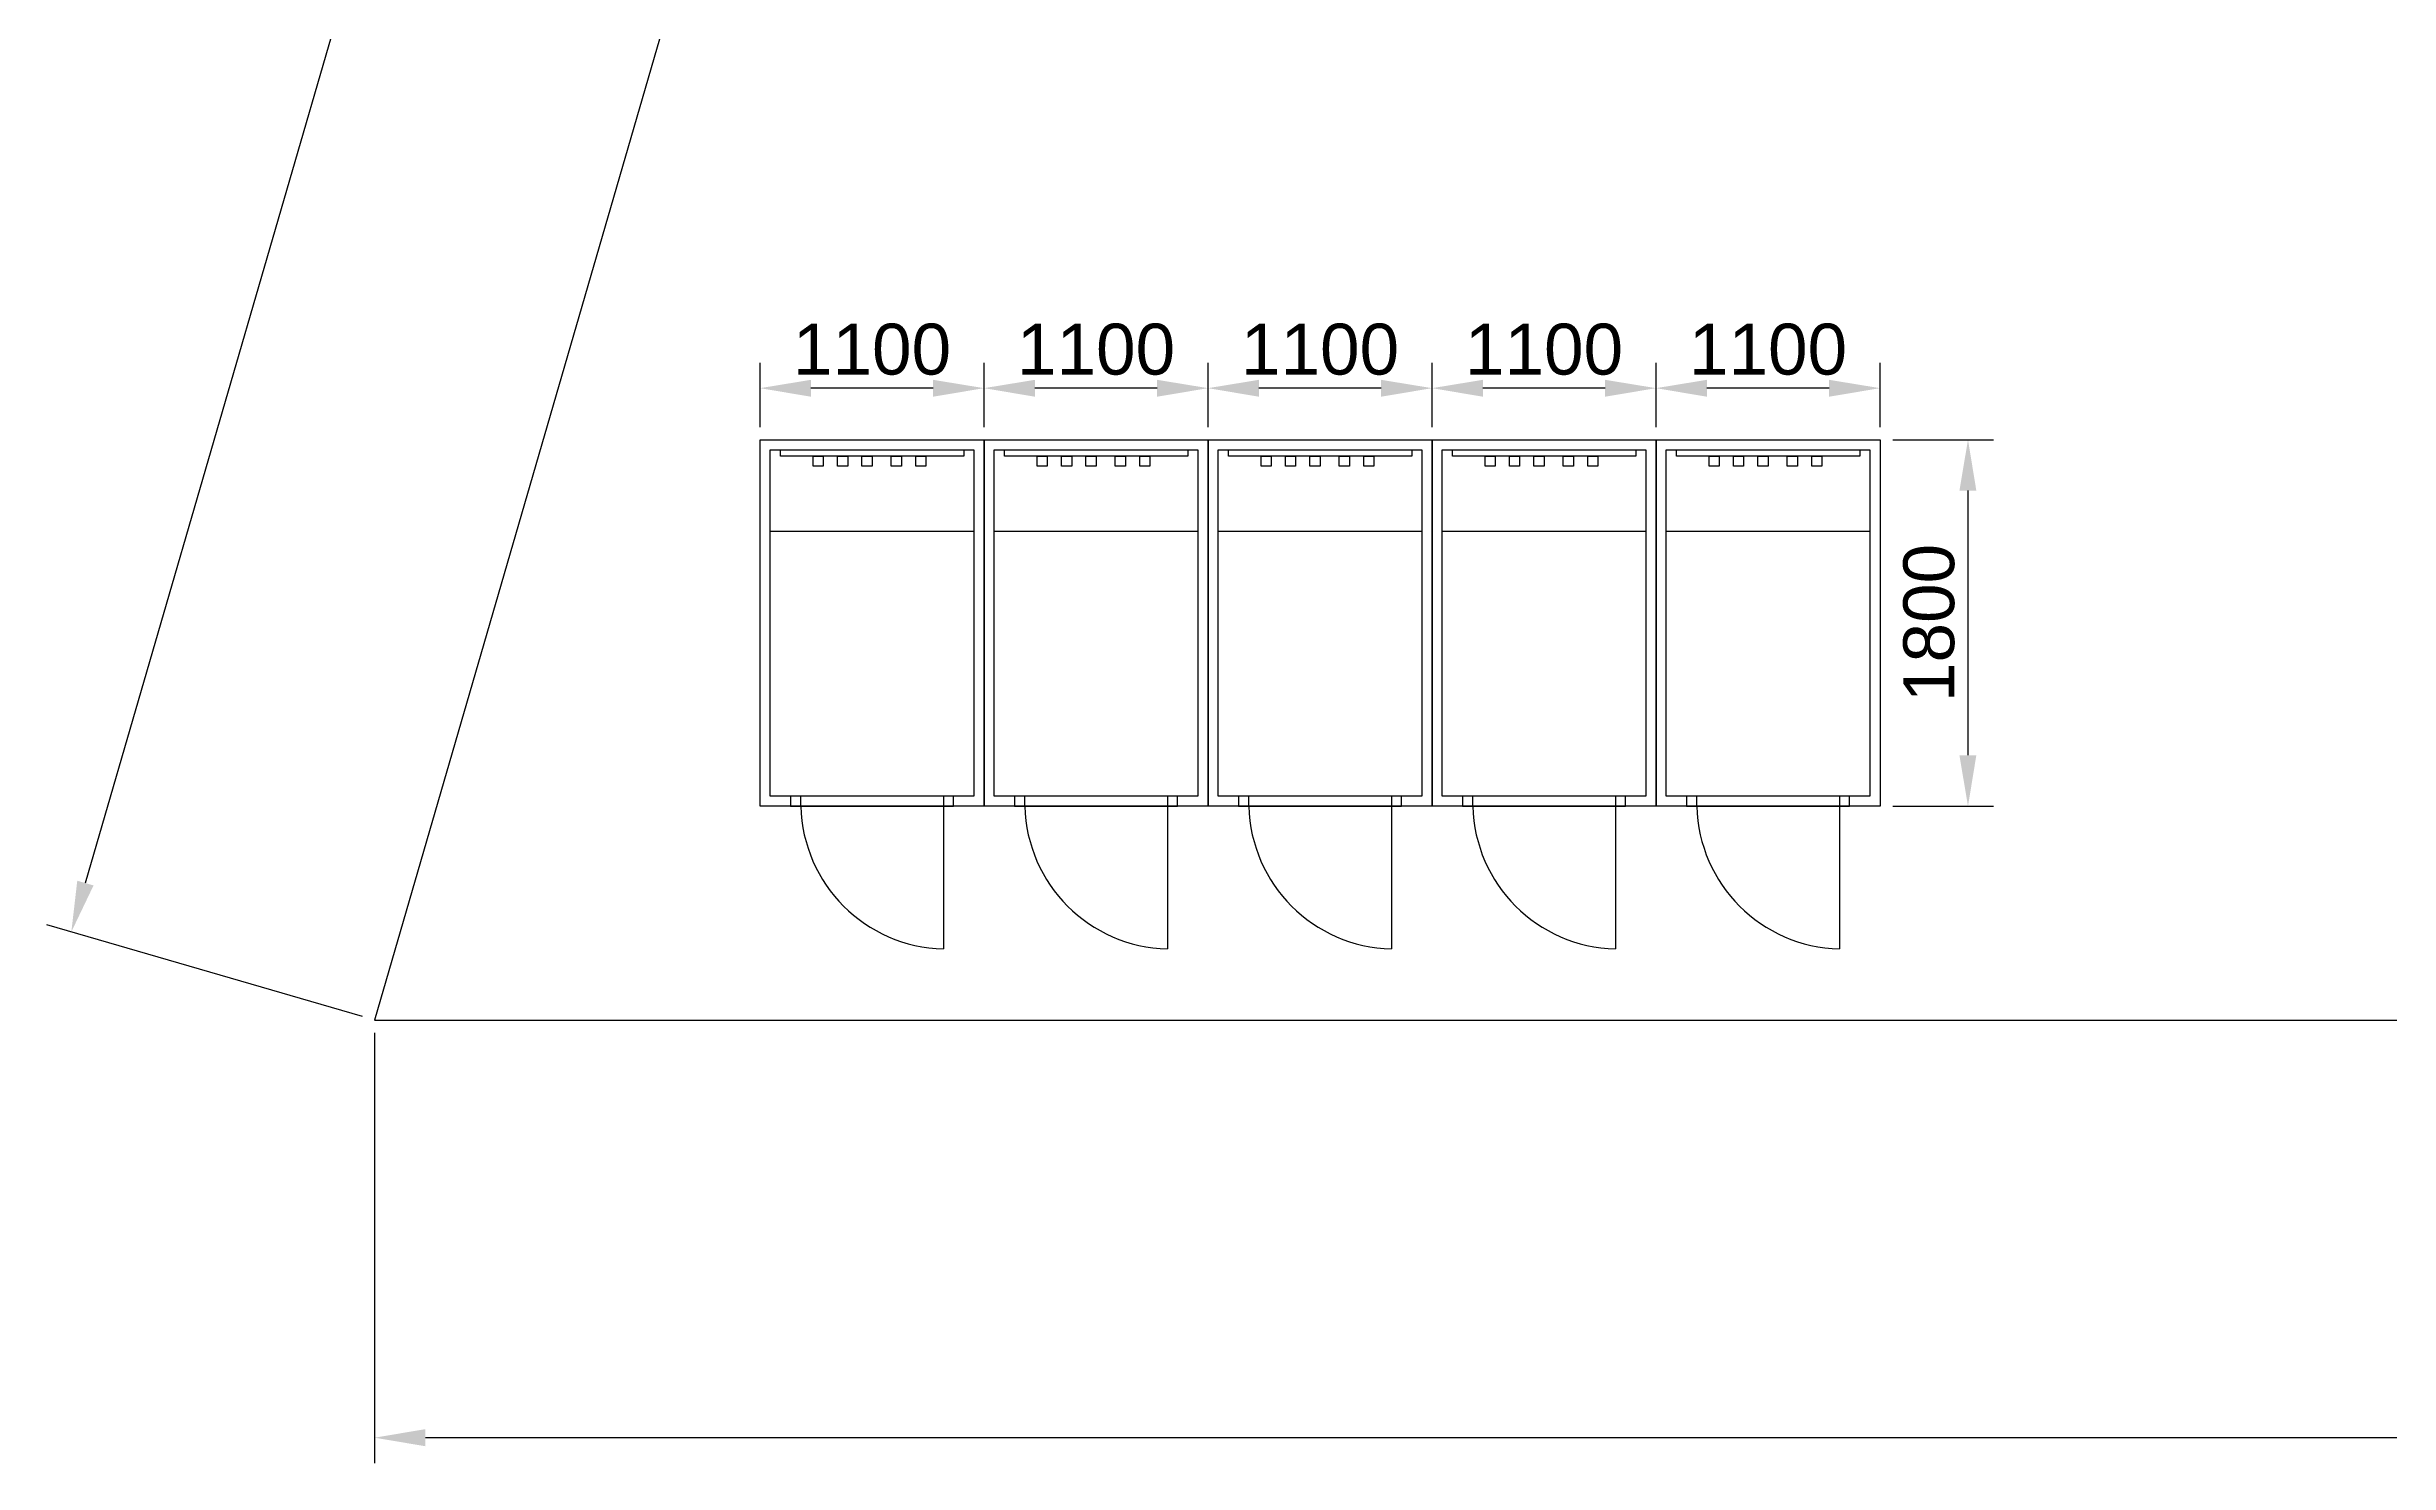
# Model space of a CAD drawing. Header units: millimetres. Extents: x -39333 to 8232, y -29726 to 4142.
# Drawn here: x -39333 to -27831, y -29726 to -22771 of the extents above; entities that cross this region are included whole.
import ezdxf

# ---------------------------------------------------------------- set-up
doc = ezdxf.new("R2010")
doc.units = ezdxf.units.MM
for name, color, linetype, lineweight in [('двери', 5, 'Continuous', 25), ('мебель', 44, 'Continuous', 25), ('размер', 1, 'Continuous', 25), ('стены', 7, 'Continuous', 25), ('территория', 74, 'Continuous', 25)]:
    doc.layers.add(name, color=color, linetype=linetype, lineweight=lineweight)
doc.styles.get("Standard").update_dxf_attribs({"font": 'arial.ttf'})
doc.dimstyles.new('Аннотативный', dxfattribs={"dimscale": 0, "dimtxt": 2.5, "dimasz": 2.5, "dimexe": 1.25, "dimexo": 0.625, "dimtad": 1, "dimtxsty": 'Standard', "dimcen": 2.5, "dimadec": 0, "dimazin": 0, "dimtfac": 1, "dimtmove": 0, "dimatfit": 3, "dimfxl": 1, "dimarcsym": 0})

# ---------------------------------------------------------------- blocks, each defined once
blk = doc.blocks.new('*D74')
at = {"layer": 'Defpoints', "color": 0, "transparency": 16777216}
for p in [(-30331, -24700), (-30331, -26500), (-29899, -26500)]:
    blk.add_point(p, dxfattribs=at)
at = {"layer": 'размер', "color": 0, "lineweight": -2, "transparency": 16777216}
for p, q in [((-30268, -24700), (-29774, -24700)), ((-29899, -24950), (-29899, -26250)), ((-30268, -26500), (-29774, -26500))]:
    blk.add_line(p, q, dxfattribs=at)
at = {"layer": 'размер', "color": 0, "transparency": 16777216}
for points in [[(-29941, -24950), (-29858, -24950), (-29899, -24700)], [(-29941, -26250), (-29858, -26250), (-29899, -26500)]]:
    blk.add_solid(points, dxfattribs=at)
at = {"layer": 'размер', "color": 0, "transparency": 16777216, "insert": (-30090, -25600), "char_height": 250, "attachment_point": 5, "rotation": 90}
blk.add_mtext('1800', dxfattribs=at)
blk = doc.blocks.new('*D75')
at = {"layer": 'Defpoints', "color": 0, "transparency": 16777216}
for p in [(-31431, -24447), (-31431, -24700), (-30331, -24700)]:
    blk.add_point(p, dxfattribs=at)
at = {"layer": 'размер', "color": 0, "lineweight": -2, "transparency": 16777216}
for p, q in [((-31431, -24638), (-31431, -24322)), ((-30331, -24638), (-30331, -24322)), ((-30581, -24447), (-31181, -24447))]:
    blk.add_line(p, q, dxfattribs=at)
at = {"layer": 'размер', "color": 0, "transparency": 16777216}
for points in [[(-31181, -24406), (-31181, -24489), (-31431, -24447)], [(-30581, -24406), (-30581, -24489), (-30331, -24447)]]:
    blk.add_solid(points, dxfattribs=at)
at = {"layer": 'размер', "color": 0, "transparency": 16777216, "insert": (-30881, -24257), "char_height": 250, "attachment_point": 5}
blk.add_mtext('1100', dxfattribs=at)
blk = doc.blocks.new('*D76')
at = {"layer": 'Defpoints', "color": 0, "transparency": 16777216}
for p in [(-32531, -24447), (-32531, -24700), (-31431, -24700)]:
    blk.add_point(p, dxfattribs=at)
at = {"layer": 'размер', "color": 0, "lineweight": -2, "transparency": 16777216}
for p, q in [((-32531, -24638), (-32531, -24322)), ((-31431, -24638), (-31431, -24322)), ((-31681, -24447), (-32281, -24447))]:
    blk.add_line(p, q, dxfattribs=at)
at = {"layer": 'размер', "color": 0, "transparency": 16777216}
for points in [[(-32281, -24406), (-32281, -24489), (-32531, -24447)], [(-31681, -24406), (-31681, -24489), (-31431, -24447)]]:
    blk.add_solid(points, dxfattribs=at)
at = {"layer": 'размер', "color": 0, "transparency": 16777216, "insert": (-31981, -24257), "char_height": 250, "attachment_point": 5}
blk.add_mtext('1100', dxfattribs=at)
blk = doc.blocks.new('*D77')
at = {"layer": 'Defpoints', "color": 0, "transparency": 16777216}
for p in [(-33631, -24447), (-33631, -24700), (-32531, -24700)]:
    blk.add_point(p, dxfattribs=at)
at = {"layer": 'размер', "color": 0, "lineweight": -2, "transparency": 16777216}
for p, q in [((-33631, -24638), (-33631, -24322)), ((-32531, -24638), (-32531, -24322)), ((-32781, -24447), (-33381, -24447))]:
    blk.add_line(p, q, dxfattribs=at)
at = {"layer": 'размер', "color": 0, "transparency": 16777216}
for points in [[(-33381, -24406), (-33381, -24489), (-33631, -24447)], [(-32781, -24406), (-32781, -24489), (-32531, -24447)]]:
    blk.add_solid(points, dxfattribs=at)
at = {"layer": 'размер', "color": 0, "transparency": 16777216, "insert": (-33081, -24257), "char_height": 250, "attachment_point": 5}
blk.add_mtext('1100', dxfattribs=at)
blk = doc.blocks.new('*D78')
at = {"layer": 'Defpoints', "color": 0, "transparency": 16777216}
for p in [(-34731, -24447), (-34731, -24700), (-33631, -24700)]:
    blk.add_point(p, dxfattribs=at)
at = {"layer": 'размер', "color": 0, "lineweight": -2, "transparency": 16777216}
for p, q in [((-34731, -24638), (-34731, -24322)), ((-33631, -24638), (-33631, -24322)), ((-33881, -24447), (-34481, -24447))]:
    blk.add_line(p, q, dxfattribs=at)
at = {"layer": 'размер', "color": 0, "transparency": 16777216}
for points in [[(-34481, -24406), (-34481, -24489), (-34731, -24447)], [(-33881, -24406), (-33881, -24489), (-33631, -24447)]]:
    blk.add_solid(points, dxfattribs=at)
at = {"layer": 'размер', "color": 0, "transparency": 16777216, "insert": (-34181, -24257), "char_height": 250, "attachment_point": 5}
blk.add_mtext('1100', dxfattribs=at)
blk = doc.blocks.new('*D79')
at = {"layer": 'Defpoints', "color": 0, "transparency": 16777216}
for p in [(-35831, -24447), (-35831, -24700), (-34731, -24700)]:
    blk.add_point(p, dxfattribs=at)
at = {"layer": 'размер', "color": 0, "lineweight": -2, "transparency": 16777216}
for p, q in [((-35831, -24638), (-35831, -24322)), ((-34731, -24638), (-34731, -24322)), ((-34981, -24447), (-35581, -24447))]:
    blk.add_line(p, q, dxfattribs=at)
at = {"layer": 'размер', "color": 0, "transparency": 16777216}
for points in [[(-35581, -24406), (-35581, -24489), (-35831, -24447)], [(-34981, -24406), (-34981, -24489), (-34731, -24447)]]:
    blk.add_solid(points, dxfattribs=at)
at = {"layer": 'размер', "color": 0, "transparency": 16777216, "insert": (-35281, -24257), "char_height": 250, "attachment_point": 5}
blk.add_mtext('1100', dxfattribs=at)
blk = doc.blocks.new('*D80')
at = {"layer": 'Defpoints', "color": 0, "transparency": 16777216}
for p in [(-37724, -27550), (-7724, -27550), (-37724, -29601)]:
    blk.add_point(p, dxfattribs=at)
at = {"layer": 'размер', "color": 0, "lineweight": -2, "transparency": 16777216}
for p, q in [((-37724, -27613), (-37724, -29726)), ((-7724, -27613), (-7724, -29726)), ((-7974, -29601), (-37474, -29601))]:
    blk.add_line(p, q, dxfattribs=at)
at = {"layer": 'размер', "color": 0, "transparency": 16777216}
for points in [[(-37474, -29559), (-37474, -29643), (-37724, -29601)], [(-7974, -29559), (-7974, -29643), (-7724, -29601)]]:
    blk.add_solid(points, dxfattribs=at)
at = {"layer": 'размер', "color": 0, "transparency": 16777216, "insert": (-22724, -29411), "char_height": 250, "attachment_point": 5}
blk.add_mtext('30000', dxfattribs=at)
blk = doc.blocks.new('*D81')
at = {"layer": 'Defpoints', "color": 0, "transparency": 16777216}
for p in [(-30499, 2883), (-29009, 2450), (-37724, -27550)]:
    blk.add_point(p, dxfattribs=at)
at = {"layer": 'размер', "color": 0, "lineweight": -2, "transparency": 16777216}
for p, q in [((-29069, 2467), (-30619, 2917)), ((-39144, -26877), (-30569, 2643)), ((-37784, -27533), (-39333, -27083))]:
    blk.add_line(p, q, dxfattribs=at)
at = {"layer": 'размер', "color": 0, "transparency": 16777216}
for points in [[(-30609, 2654), (-30529, 2631), (-30499, 2883)], [(-39184, -26866), (-39104, -26889), (-39213, -27117)]]:
    blk.add_solid(points, dxfattribs=at)
at = {"layer": 'размер', "color": 0, "transparency": 16777216, "insert": (-35061, -12058), "char_height": 250, "attachment_point": 5, "rotation": 73.8028}
blk.add_mtext('31239,99', dxfattribs=at)

msp = doc.modelspace()

# ---------------------------------------------------------------- linework, layer by layer
at = {"layer": 'двери'}
for p, q in [((-34930.66, -26500.454), (-34930.66, -27200.454)), ((-33830.66, -26500.454), (-33830.66, -27200.454)), ((-32730.66, -26500.454), (-32730.66, -27200.454)), ((-31630.66, -26500.454), (-31630.66, -27200.454)), ((-30530.66, -26500.454), (-30530.66, -27200.454))]:
    msp.add_line(p, q, dxfattribs=at)
for points in [[(-35680.66, -26450.454), (-35680.66, -26500.454), (-34880.66, -26500.454), (-34880.66, -26450.454), (-35680.66, -26450.454)], [(-35680.66, -26450.454), (-35680.66, -26500.454), (-35630.66, -26500.454), (-35630.66, -26450.454), (-35680.66, -26450.454)], [(-34930.66, -26450.454), (-34930.66, -26500.454), (-34880.66, -26500.454), (-34880.66, -26450.454), (-34930.66, -26450.454)], [(-34580.66, -26450.454), (-34580.66, -26500.454), (-33780.66, -26500.454), (-33780.66, -26450.454), (-34580.66, -26450.454)], [(-34580.66, -26450.454), (-34580.66, -26500.454), (-34530.66, -26500.454), (-34530.66, -26450.454), (-34580.66, -26450.454)], [(-33830.66, -26450.454), (-33830.66, -26500.454), (-33780.66, -26500.454), (-33780.66, -26450.454), (-33830.66, -26450.454)], [(-33480.66, -26450.454), (-33480.66, -26500.454), (-32680.66, -26500.454), (-32680.66, -26450.454), (-33480.66, -26450.454)], [(-33480.66, -26450.454), (-33480.66, -26500.454), (-33430.66, -26500.454), (-33430.66, -26450.454), (-33480.66, -26450.454)], [(-32730.66, -26450.454), (-32730.66, -26500.454), (-32680.66, -26500.454), (-32680.66, -26450.454), (-32730.66, -26450.454)], [(-32380.66, -26450.454), (-32380.66, -26500.454), (-31580.66, -26500.454), (-31580.66, -26450.454), (-32380.66, -26450.454)], [(-32380.66, -26450.454), (-32380.66, -26500.454), (-32330.66, -26500.454), (-32330.66, -26450.454), (-32380.66, -26450.454)], [(-31630.66, -26450.454), (-31630.66, -26500.454), (-31580.66, -26500.454), (-31580.66, -26450.454), (-31630.66, -26450.454)], [(-31280.66, -26450.454), (-31280.66, -26500.454), (-30480.66, -26500.454), (-30480.66, -26450.454), (-31280.66, -26450.454)], [(-31280.66, -26450.454), (-31280.66, -26500.454), (-31230.66, -26500.454), (-31230.66, -26450.454), (-31280.66, -26450.454)], [(-30530.66, -26450.454), (-30530.66, -26500.454), (-30480.66, -26500.454), (-30480.66, -26450.454), (-30530.66, -26450.454)]]:
    msp.add_lwpolyline(points, dxfattribs=at)
for centre in [(-34912.982, -26482.776), (-33812.982, -26482.776), (-32712.982, -26482.776), (-31612.982, -26482.776), (-30512.982, -26482.776)]:
    msp.add_arc(centre, 717.895, 181.411011, 268.588989, dxfattribs=at)
at = {"layer": 'мебель'}
for points in [[(-34780.66, -24750.454), (-34780.66, -25150.454), (-35780.66, -25150.454), (-35780.66, -24750.454), (-34780.66, -24750.454)], [(-34830.66, -24750.454), (-34830.66, -24780.454), (-35730.66, -24780.454), (-35730.66, -24750.454), (-34830.66, -24750.454)], [(-35520.66, -24780.454), (-35520.66, -24830.454), (-35570.66, -24830.454), (-35570.66, -24780.454), (-35520.66, -24780.454)], [(-35400.66, -24780.454), (-35400.66, -24830.454), (-35450.66, -24830.454), (-35450.66, -24780.454), (-35400.66, -24780.454)], [(-35280.66, -24780.454), (-35280.66, -24830.454), (-35330.66, -24830.454), (-35330.66, -24780.454), (-35280.66, -24780.454)], [(-35280.66, -24780.454), (-35280.66, -24830.454), (-35330.66, -24830.454), (-35330.66, -24780.454), (-35280.66, -24780.454)], [(-35280.66, -24780.454), (-35280.66, -24830.454), (-35330.66, -24830.454), (-35330.66, -24780.454), (-35280.66, -24780.454)], [(-35136.574, -24780.454), (-35136.574, -24830.454), (-35186.574, -24830.454), (-35186.574, -24780.454), (-35136.574, -24780.454)], [(-35016.574, -24780.454), (-35016.574, -24830.454), (-35066.574, -24830.454), (-35066.574, -24780.454), (-35016.574, -24780.454)], [(-33680.66, -24750.454), (-33680.66, -25150.454), (-34680.66, -25150.454), (-34680.66, -24750.454), (-33680.66, -24750.454)], [(-33730.66, -24750.454), (-33730.66, -24780.454), (-34630.66, -24780.454), (-34630.66, -24750.454), (-33730.66, -24750.454)], [(-34420.66, -24780.454), (-34420.66, -24830.454), (-34470.66, -24830.454), (-34470.66, -24780.454), (-34420.66, -24780.454)], [(-34300.66, -24780.454), (-34300.66, -24830.454), (-34350.66, -24830.454), (-34350.66, -24780.454), (-34300.66, -24780.454)], [(-34180.66, -24780.454), (-34180.66, -24830.454), (-34230.66, -24830.454), (-34230.66, -24780.454), (-34180.66, -24780.454)], [(-34180.66, -24780.454), (-34180.66, -24830.454), (-34230.66, -24830.454), (-34230.66, -24780.454), (-34180.66, -24780.454)], [(-34180.66, -24780.454), (-34180.66, -24830.454), (-34230.66, -24830.454), (-34230.66, -24780.454), (-34180.66, -24780.454)], [(-34036.574, -24780.454), (-34036.574, -24830.454), (-34086.574, -24830.454), (-34086.574, -24780.454), (-34036.574, -24780.454)], [(-33916.574, -24780.454), (-33916.574, -24830.454), (-33966.574, -24830.454), (-33966.574, -24780.454), (-33916.574, -24780.454)], [(-32580.66, -24750.454), (-32580.66, -25150.454), (-33580.66, -25150.454), (-33580.66, -24750.454), (-32580.66, -24750.454)], [(-32630.66, -24750.454), (-32630.66, -24780.454), (-33530.66, -24780.454), (-33530.66, -24750.454), (-32630.66, -24750.454)], [(-33320.66, -24780.454), (-33320.66, -24830.454), (-33370.66, -24830.454), (-33370.66, -24780.454), (-33320.66, -24780.454)], [(-33200.66, -24780.454), (-33200.66, -24830.454), (-33250.66, -24830.454), (-33250.66, -24780.454), (-33200.66, -24780.454)], [(-33080.66, -24780.454), (-33080.66, -24830.454), (-33130.66, -24830.454), (-33130.66, -24780.454), (-33080.66, -24780.454)], [(-33080.66, -24780.454), (-33080.66, -24830.454), (-33130.66, -24830.454), (-33130.66, -24780.454), (-33080.66, -24780.454)], [(-33080.66, -24780.454), (-33080.66, -24830.454), (-33130.66, -24830.454), (-33130.66, -24780.454), (-33080.66, -24780.454)], [(-32936.574, -24780.454), (-32936.574, -24830.454), (-32986.574, -24830.454), (-32986.574, -24780.454), (-32936.574, -24780.454)], [(-32816.574, -24780.454), (-32816.574, -24830.454), (-32866.574, -24830.454), (-32866.574, -24780.454), (-32816.574, -24780.454)], [(-31480.66, -24750.454), (-31480.66, -25150.454), (-32480.66, -25150.454), (-32480.66, -24750.454), (-31480.66, -24750.454)], [(-31530.66, -24750.454), (-31530.66, -24780.454), (-32430.66, -24780.454), (-32430.66, -24750.454), (-31530.66, -24750.454)], [(-32220.66, -24780.454), (-32220.66, -24830.454), (-32270.66, -24830.454), (-32270.66, -24780.454), (-32220.66, -24780.454)], [(-32100.66, -24780.454), (-32100.66, -24830.454), (-32150.66, -24830.454), (-32150.66, -24780.454), (-32100.66, -24780.454)], [(-31980.66, -24780.454), (-31980.66, -24830.454), (-32030.66, -24830.454), (-32030.66, -24780.454), (-31980.66, -24780.454)], [(-31980.66, -24780.454), (-31980.66, -24830.454), (-32030.66, -24830.454), (-32030.66, -24780.454), (-31980.66, -24780.454)], [(-31980.66, -24780.454), (-31980.66, -24830.454), (-32030.66, -24830.454), (-32030.66, -24780.454), (-31980.66, -24780.454)], [(-31836.574, -24780.454), (-31836.574, -24830.454), (-31886.574, -24830.454), (-31886.574, -24780.454), (-31836.574, -24780.454)], [(-31716.574, -24780.454), (-31716.574, -24830.454), (-31766.574, -24830.454), (-31766.574, -24780.454), (-31716.574, -24780.454)], [(-30380.66, -24750.454), (-30380.66, -25150.454), (-31380.66, -25150.454), (-31380.66, -24750.454), (-30380.66, -24750.454)], [(-30430.66, -24750.454), (-30430.66, -24780.454), (-31330.66, -24780.454), (-31330.66, -24750.454), (-30430.66, -24750.454)], [(-31120.66, -24780.454), (-31120.66, -24830.454), (-31170.66, -24830.454), (-31170.66, -24780.454), (-31120.66, -24780.454)], [(-31000.66, -24780.454), (-31000.66, -24830.454), (-31050.66, -24830.454), (-31050.66, -24780.454), (-31000.66, -24780.454)], [(-30880.66, -24780.454), (-30880.66, -24830.454), (-30930.66, -24830.454), (-30930.66, -24780.454), (-30880.66, -24780.454)], [(-30880.66, -24780.454), (-30880.66, -24830.454), (-30930.66, -24830.454), (-30930.66, -24780.454), (-30880.66, -24780.454)], [(-30880.66, -24780.454), (-30880.66, -24830.454), (-30930.66, -24830.454), (-30930.66, -24780.454), (-30880.66, -24780.454)], [(-30736.574, -24780.454), (-30736.574, -24830.454), (-30786.574, -24830.454), (-30786.574, -24780.454), (-30736.574, -24780.454)], [(-30616.574, -24780.454), (-30616.574, -24830.454), (-30666.574, -24830.454), (-30666.574, -24780.454), (-30616.574, -24780.454)]]:
    msp.add_lwpolyline(points, dxfattribs=at)
at = {"layer": 'стены'}
for points in [[(-35830.66, -26500.454), (-35830.66, -24700.454), (-34730.66, -24700.454), (-34730.66, -26500.454), (-35830.66, -26500.454)], [(-34730.66, -26500.454), (-34730.66, -24700.454), (-33630.66, -24700.454), (-33630.66, -26500.454), (-34730.66, -26500.454)], [(-33630.66, -26500.454), (-33630.66, -24700.454), (-32530.66, -24700.454), (-32530.66, -26500.454), (-33630.66, -26500.454)], [(-32530.66, -26500.454), (-32530.66, -24700.454), (-31430.66, -24700.454), (-31430.66, -26500.454), (-32530.66, -26500.454)], [(-31430.66, -26500.454), (-31430.66, -24700.454), (-30330.66, -24700.454), (-30330.66, -26500.454), (-31430.66, -26500.454)]]:
    msp.add_lwpolyline(points, dxfattribs=at)
for points in [[(-35780.66, -26450.454), (-35780.66, -24750.454), (-34780.66, -24750.454), (-34780.66, -26450.454)], [(-34680.66, -26450.454), (-34680.66, -24750.454), (-33680.66, -24750.454), (-33680.66, -26450.454)], [(-33580.66, -26450.454), (-33580.66, -24750.454), (-32580.66, -24750.454), (-32580.66, -26450.454)], [(-32480.66, -26450.454), (-32480.66, -24750.454), (-31480.66, -24750.454), (-31480.66, -26450.454)], [(-31380.66, -26450.454), (-31380.66, -24750.454), (-30380.66, -24750.454), (-30380.66, -26450.454)]]:
    msp.add_lwpolyline(points, close=True, dxfattribs=at)
at = {"layer": 'территория'}
msp.add_lwpolyline([(-37723.6, -27550.124), (-7723.6, -27550.124), (6137.262, -17399.643), (3688.468, 2449.876), (-29009.408, 2449.876), (-37723.6, -27550.124)], dxfattribs=at)

# ---------------------------------------------------------------- dimensions: what is measured, and where the dimension line sits
at = {"layer": 'размер'}
for p1, p2, distance, picture, middle in [((-37723.6, -27550.124), (-29009.408, 2449.876), 1551.277, '*D81', (-35060.501, -12058.063)), ((-30330.66, -24700.454), (-31430.66, -24700.454), -253.221, '*D75', (-30880.66, -24257.089))]:
    dim = msp.add_aligned_dim(p1=p1, p2=p2, distance=distance, dimstyle='Аннотативный', dxfattribs=at)
    dim.commit()
    dim.dimension.update_dxf_attribs({"geometry": picture, "text_midpoint": middle})
for base, p1, p2, picture, middle in [((-35830.66, -24447.233), (-34730.66, -24700.454), (-35830.66, -24700.454), '*D79', (-35280.66, -24257.089)), ((-34730.66, -24447.233), (-33630.66, -24700.454), (-34730.66, -24700.454), '*D78', (-34180.66, -24257.089)), ((-33630.66, -24447.233), (-32530.66, -24700.454), (-33630.66, -24700.454), '*D77', (-33080.66, -24257.089)), ((-32530.66, -24447.233), (-31430.66, -24700.454), (-32530.66, -24700.454), '*D76', (-31980.66, -24257.089)), ((-37723.6, -29601.039), (-7723.6, -27550.124), (-37723.6, -27550.124), '*D80', (-22723.6, -29410.811))]:
    dim = msp.add_linear_dim(base=base, p1=p1, p2=p2, dimstyle='Аннотативный', dxfattribs=at)
    dim.commit()
    dim.dimension.update_dxf_attribs({"geometry": picture, "text_midpoint": middle})
dim = msp.add_linear_dim(base=(-29899.499, -26500.454), p1=(-30330.66, -24700.454), p2=(-30330.66, -26500.454), angle=90, dimstyle='Аннотативный', dxfattribs=at)
dim.commit()
dim.dimension.update_dxf_attribs({"geometry": '*D74', "text_midpoint": (-30089.643, -25600.454)})

doc.saveas('drawing.dxf')
